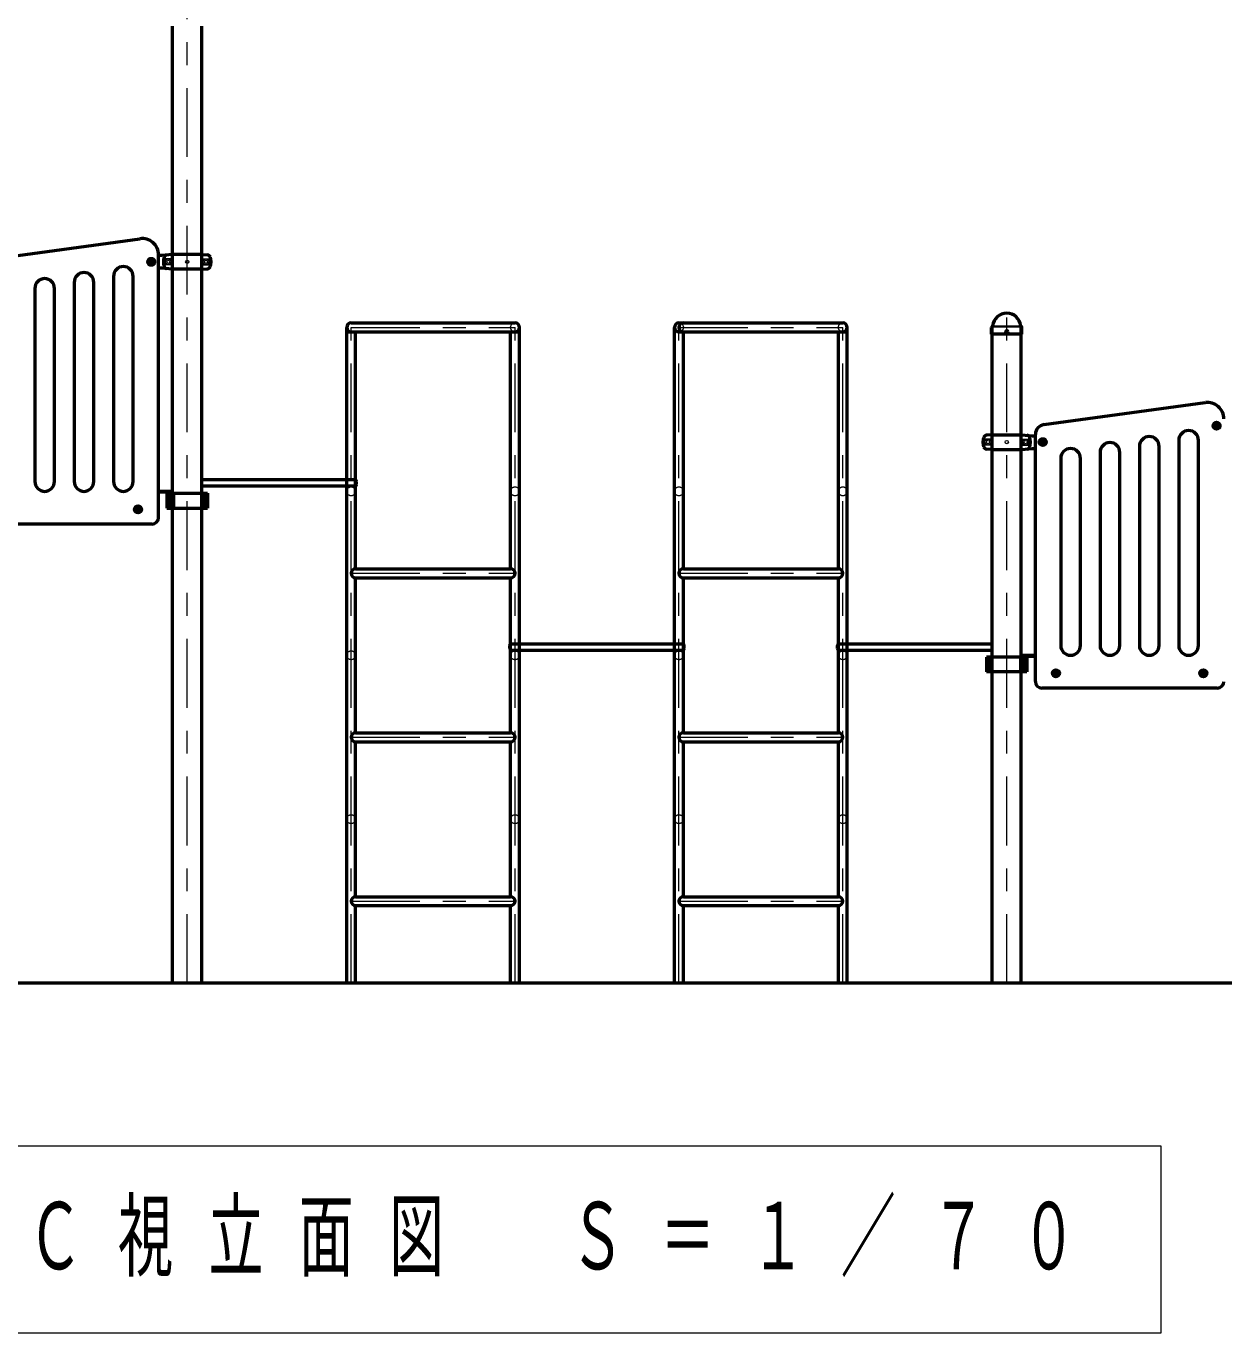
# Model space of a CAD drawing. Units: millimetres on the paper. Extents: x -385 to 0, y -594 to 267.
# Drawn here: x -291.2 to -239, y -136.4 to -79.4 of the extents above; entities that cross this region are included whole.
import ezdxf

# ---------------------------------------------------------------- set-up
doc = ezdxf.new("R2010")
doc.units = ezdxf.units.MM
doc.linetypes.add('USER1', pattern=[4.5, 2.5, -2])
doc.linetypes.add('USER2', pattern=[6, 3, -1, 1, -1])
doc.layers.add('LY_1', color=140, linetype='Continuous', lineweight=50)
doc.styles.add('ＭＳ ゴシック', font='')
doc.styles.get('ＭＳ ゴシック').set_extended_font_data('MS Gothic')

msp = doc.modelspace()

# ---------------------------------------------------------------- linework, layer by layer
at = {"layer": 'LY_1', "color": 7, "linetype": 'USER2', "lineweight": 13}
for p, q in [((-284.225, -121.117), (-284.225, -78.2)), ((-248.51, -121.117), (-248.51, -91.929)), ((-277.082, -92.546), (-269.939, -92.546)), ((-277.082, -121.117), (-277.082, -92.546)), ((-269.939, -121.117), (-269.939, -92.546)), ((-262.796, -92.546), (-255.653, -92.546)), ((-262.796, -121.117), (-262.796, -92.546)), ((-255.653, -121.117), (-255.653, -92.546)), ((-277.082, -103.26), (-269.939, -103.26)), ((-262.796, -103.26), (-255.653, -103.26)), ((-277.082, -110.403), (-269.939, -110.403)), ((-262.796, -110.403), (-255.653, -110.403)), ((-277.082, -117.546), (-269.939, -117.546)), ((-262.796, -117.546), (-255.653, -117.546))]:
    msp.add_line(p, q, dxfattribs=at)
at = {"layer": 'LY_1'}
for p, q in [((-284.861, -121.117), (-284.861, -79.421)), ((-283.588, -121.117), (-283.588, -79.421)), ((-293.318, -89.64), (-286.285, -88.681)), ((-285.475, -100.831), (-285.475, -89.388)), ((-284.882, -89.367), (-285.332, -89.407)), ((-283.567, -89.367), (-284.882, -89.367)), ((-283.567, -89.367), (-283.342, -89.387)), ((-285.796, -89.623), (-285.853, -89.656)), ((-285.853, -89.656), (-285.853, -89.722)), ((-285.796, -89.755), (-285.853, -89.722)), ((-285.739, -89.656), (-285.796, -89.623)), ((-285.739, -89.722), (-285.796, -89.755)), ((-285.739, -89.656), (-285.739, -89.722)), ((-285.332, -89.407), (-285.475, -89.417)), ((-285.332, -89.971), (-285.475, -89.96)), ((-287.439, -90.323), (-287.439, -99.26)), ((-286.582, -99.26), (-286.582, -90.323)), ((-284.882, -90.01), (-285.332, -89.971)), ((-283.567, -90.01), (-284.882, -90.01)), ((-283.567, -90.01), (-283.342, -89.99)), ((-290.867, -90.847), (-290.867, -99.26)), ((-290.01, -99.26), (-290.01, -90.847)), ((-289.153, -90.585), (-289.153, -99.26)), ((-288.296, -99.26), (-288.296, -90.585)), ((-277.276, -121.117), (-277.276, -92.546)), ((-277.276, -92.74), (-269.745, -92.74)), ((-277.082, -92.351), (-269.939, -92.351)), ((-276.887, -103.066), (-276.887, -92.74)), ((-270.133, -103.066), (-270.133, -92.74)), ((-269.745, -121.117), (-269.745, -92.546)), ((-262.99, -121.117), (-262.99, -92.546)), ((-262.796, -92.351), (-255.653, -92.351)), ((-262.796, -92.74), (-255.459, -92.74)), ((-262.602, -103.066), (-262.602, -92.74)), ((-255.847, -103.066), (-255.847, -92.74)), ((-255.459, -121.117), (-255.459, -92.546)), ((-249.174, -92.838), (-249.168, -92.555)), ((-249.15, -92.514), (-249.135, -92.498)), ((-249.147, -121.117), (-249.147, -92.546)), ((-247.87, -92.514), (-247.886, -92.498)), ((-247.874, -121.117), (-247.874, -92.546)), ((-247.847, -92.839), (-247.853, -92.555)), ((-249.174, -92.838), (-249.167, -92.846)), ((-247.854, -92.846), (-249.167, -92.846)), ((-247.854, -92.846), (-247.847, -92.839)), ((-246.89, -96.783), (-239.857, -95.823)), ((-239.367, -96.765), (-239.425, -96.798)), ((-239.31, -96.798), (-239.367, -96.765)), ((-249.167, -97.224), (-249.393, -97.244)), ((-249.167, -97.224), (-247.853, -97.224)), ((-247.853, -97.224), (-247.403, -97.264)), ((-247.403, -97.264), (-247.26, -97.274)), ((-247.26, -107.974), (-247.26, -97.208)), ((-239.425, -96.798), (-239.425, -96.864)), ((-239.367, -96.897), (-239.425, -96.864)), ((-239.31, -96.864), (-239.367, -96.897)), ((-239.31, -96.798), (-239.31, -96.864)), ((-249.167, -97.867), (-249.393, -97.847)), ((-249.167, -97.867), (-247.853, -97.867)), ((-247.853, -97.867), (-247.403, -97.828)), ((-247.403, -97.828), (-247.26, -97.817)), ((-246.939, -97.48), (-246.996, -97.513)), ((-246.996, -97.513), (-246.996, -97.579)), ((-246.939, -97.612), (-246.996, -97.579)), ((-246.882, -97.513), (-246.939, -97.48)), ((-246.882, -97.579), (-246.939, -97.612)), ((-246.882, -97.513), (-246.882, -97.579)), ((-242.725, -97.728), (-242.725, -106.403)), ((-241.867, -106.403), (-241.867, -97.728)), ((-241.01, -97.466), (-241.01, -106.403)), ((-240.153, -106.403), (-240.153, -97.466)), ((-246.153, -98.252), (-246.153, -106.403)), ((-245.296, -106.403), (-245.296, -98.252)), ((-244.439, -97.99), (-244.439, -106.403)), ((-243.582, -106.403), (-243.582, -97.99)), ((-276.919, -99.19), (-283.588, -99.19)), ((-276.919, -99.461), (-283.588, -99.461)), ((-276.847, -99.39), (-276.847, -99.261)), ((-284.861, -99.689), (-285.475, -99.689)), ((-284.861, -99.721), (-285.475, -99.721)), ((-285.108, -99.774), (-283.342, -99.774)), ((-285.108, -99.774), (-285.108, -100.417)), ((-284.997, -99.774), (-284.997, -100.417)), ((-284.954, -99.774), (-284.954, -100.417)), ((-284.821, -99.774), (-284.821, -100.417)), ((-283.46, -99.774), (-283.46, -100.417)), ((-283.342, -99.774), (-283.342, -100.417)), ((-286.425, -100.441), (-286.367, -100.408)), ((-286.425, -100.441), (-286.425, -100.507)), ((-286.425, -100.507), (-286.367, -100.54)), ((-286.367, -100.408), (-286.31, -100.441)), ((-286.367, -100.54), (-286.31, -100.507)), ((-286.31, -100.441), (-286.31, -100.507)), ((-285.108, -100.417), (-283.342, -100.417)), ((-285.76, -101.117), (-293.403, -101.117)), ((-276.887, -103.066), (-270.133, -103.066)), ((-276.887, -103.454), (-270.133, -103.454)), ((-276.887, -110.209), (-276.887, -103.454)), ((-270.133, -110.209), (-270.133, -103.454)), ((-262.602, -103.066), (-255.847, -103.066)), ((-262.602, -103.454), (-255.847, -103.454)), ((-262.602, -110.209), (-262.602, -103.454)), ((-255.847, -110.209), (-255.847, -103.454)), ((-270.173, -106.533), (-270.173, -106.404)), ((-270.102, -106.333), (-262.633, -106.333)), ((-262.562, -106.533), (-262.562, -106.404)), ((-255.887, -106.533), (-255.887, -106.404)), ((-255.816, -106.333), (-249.147, -106.333)), ((-270.102, -106.604), (-262.633, -106.604)), ((-255.816, -106.604), (-249.147, -106.604)), ((-247.627, -106.917), (-249.393, -106.917)), ((-249.393, -106.917), (-249.393, -107.56)), ((-249.275, -106.917), (-249.275, -107.56)), ((-247.914, -106.917), (-247.914, -107.56)), ((-247.874, -106.831), (-247.26, -106.831)), ((-247.874, -106.864), (-247.26, -106.864)), ((-247.78, -106.917), (-247.78, -107.56)), ((-247.738, -106.917), (-247.738, -107.56)), ((-247.627, -106.917), (-247.627, -107.56)), ((-247.627, -107.56), (-249.393, -107.56)), ((-246.425, -107.584), (-246.367, -107.551)), ((-246.425, -107.584), (-246.425, -107.65)), ((-246.367, -107.551), (-246.31, -107.584)), ((-246.31, -107.584), (-246.31, -107.65)), ((-239.996, -107.584), (-239.939, -107.551)), ((-239.996, -107.584), (-239.996, -107.65)), ((-239.939, -107.551), (-239.882, -107.584)), ((-239.882, -107.584), (-239.882, -107.65)), ((-246.425, -107.65), (-246.367, -107.683)), ((-246.367, -107.683), (-246.31, -107.65)), ((-239.996, -107.65), (-239.939, -107.683)), ((-239.939, -107.683), (-239.882, -107.65)), ((-239.332, -108.26), (-246.975, -108.26)), ((-276.887, -110.209), (-270.133, -110.209)), ((-262.602, -110.209), (-255.847, -110.209)), ((-276.887, -117.351), (-276.887, -110.597)), ((-276.887, -110.597), (-270.133, -110.597)), ((-270.133, -117.351), (-270.133, -110.597)), ((-262.602, -117.351), (-262.602, -110.597)), ((-262.602, -110.597), (-255.847, -110.597)), ((-255.847, -117.351), (-255.847, -110.597)), ((-276.887, -117.351), (-270.133, -117.351)), ((-276.887, -117.74), (-270.133, -117.74)), ((-276.887, -121.117), (-276.887, -117.74)), ((-270.133, -121.117), (-270.133, -117.74)), ((-262.602, -117.351), (-255.847, -117.351)), ((-262.602, -117.74), (-255.847, -117.74)), ((-262.602, -121.117), (-262.602, -117.74)), ((-255.847, -121.117), (-255.847, -117.74))]:
    msp.add_line(p, q, dxfattribs=at)
at = {"layer": 'LY_1', "color": 7, "lineweight": 13}
for p, q in [((-285.178, -89.821), (-285.178, -89.557)), ((-284.914, -89.557), (-285.178, -89.557)), ((-284.914, -89.821), (-285.178, -89.821)), ((-283.535, -89.557), (-283.271, -89.557)), ((-283.535, -89.821), (-283.271, -89.821)), ((-283.271, -89.821), (-283.271, -89.557)), ((-247.872, -92.538), (-249.148, -92.538)), ((-247.898, -92.489), (-249.12, -92.489)), ((-249.464, -97.678), (-249.464, -97.414)), ((-249.2, -97.414), (-249.464, -97.414)), ((-249.2, -97.678), (-249.464, -97.678)), ((-247.821, -97.414), (-247.557, -97.414)), ((-247.821, -97.678), (-247.557, -97.678)), ((-247.557, -97.678), (-247.557, -97.414)), ((-241.778, -128.223), (-292.578, -128.223)), ((-241.778, -136.356), (-241.778, -128.223)), ((-292.578, -136.356), (-241.778, -136.356))]:
    msp.add_line(p, q, dxfattribs=at)
at = {"layer": 'LY_1', "color": 7}
msp.add_line((-160.008, -121.117), (-360.404, -121.117), dxfattribs=at)
at = {"layer": 'LY_1', "color": 7, "lineweight": 13}
for centre, radius in [((-285.796, -89.689), 0.171), ((-285.796, -89.689), 0.0786), ((-285.046, -89.689), 0.132), ((-285.046, -89.689), 0.0714), ((-284.225, -89.689), 0.0714), ((-283.403, -89.689), 0.132), ((-283.403, -89.689), 0.0714), ((-239.367, -96.831), 0.171), ((-239.367, -96.831), 0.0786), ((-249.332, -97.546), 0.132), ((-249.332, -97.546), 0.0714), ((-248.51, -97.546), 0.0714), ((-247.689, -97.546), 0.132), ((-247.689, -97.546), 0.0714), ((-246.939, -97.546), 0.171), ((-246.939, -97.546), 0.0786), ((-286.367, -100.474), 0.171), ((-286.367, -100.474), 0.0786), ((-246.367, -107.617), 0.171), ((-246.367, -107.617), 0.0786), ((-239.939, -107.617), 0.171), ((-239.939, -107.617), 0.0786)]:
    msp.add_circle(centre, radius, dxfattribs=at)
at = {"layer": 'LY_1'}
for centre, radius in [((-285.796, -89.689), 0.15), ((-248.51, -92.731), 0.0429), ((-239.367, -96.831), 0.15), ((-246.939, -97.546), 0.15), ((-286.367, -100.474), 0.15), ((-246.367, -107.617), 0.15), ((-239.939, -107.617), 0.15)]:
    msp.add_circle(centre, radius, dxfattribs=at)
at = {"layer": 'LY_1', "color": 7, "linetype": 'USER1', "lineweight": 13}
for centre, radius in [((-285.796, -89.689), 0.0893), ((-269.939, -92.546), 0.194), ((-262.796, -92.546), 0.194), ((-255.653, -92.546), 0.194), ((-239.367, -96.831), 0.0893), ((-246.939, -97.546), 0.0893), ((-277.082, -99.689), 0.194), ((-269.939, -99.689), 0.194), ((-262.796, -99.689), 0.194), ((-255.653, -99.689), 0.194), ((-286.367, -100.474), 0.0893), ((-277.082, -106.831), 0.194), ((-269.939, -106.831), 0.194), ((-262.796, -106.831), 0.194), ((-255.653, -106.831), 0.194), ((-246.367, -107.617), 0.0893), ((-239.939, -107.617), 0.0893), ((-277.082, -113.974), 0.194), ((-269.939, -113.974), 0.194), ((-262.796, -113.974), 0.194), ((-255.653, -113.974), 0.194)]:
    msp.add_circle(centre, radius, dxfattribs=at)
at = {"layer": 'LY_1'}
for centre, radius, start, end in [((-286.189, -89.388), 0.714, 0, 97.4685), ((-285.095, -89.529), 0.143, 95, 163.8038), ((-283.354, -89.529), 0.143, 16.1962, 85), ((-287.01, -90.323), 0.429, 0, 180), ((-284.546, -89.689), 0.714, 163.8038, 196.1962), ((-285.095, -89.848), 0.143, 196.1962, 265), ((-283.354, -89.848), 0.143, 275, 343.8037), ((-283.903, -89.689), 0.714, 343.8037, 16.1962), ((-290.439, -90.847), 0.429, 0, 180), ((-288.725, -90.585), 0.429, 0, 180), ((-248.51, -92.546), 0.617, 90, 173.3676), ((-248.51, -92.546), 0.617, 6.6324, 90), ((-277.082, -92.546), 0.194, 90, 270), ((-269.939, -92.546), 0.194, 270, 90), ((-262.796, -92.546), 0.194, 90, 270), ((-262.602, -92.546), 0.194, 90, 270), ((-255.653, -92.546), 0.194, 270, 90), ((-249.108, -92.556), 0.06, 135, 178.996), ((-249.163, -92.47), 0.04, 315, 353.3676), ((-247.857, -92.47), 0.04, 186.6324, 225), ((-247.913, -92.556), 0.06, 1.0039, 45), ((-239.76, -96.531), 0.714, 0, 97.4685), ((-246.832, -97.208), 0.429, 97.4685, 180), ((-248.832, -97.546), 0.714, 163.8038, 196.1962), ((-249.38, -97.386), 0.143, 95, 163.8038), ((-247.64, -97.386), 0.143, 16.1962, 85), ((-248.189, -97.546), 0.714, 343.8037, 16.1962), ((-242.296, -97.728), 0.429, 0, 180), ((-240.582, -97.466), 0.429, 0, 180), ((-249.38, -97.705), 0.143, 196.1962, 265), ((-247.64, -97.705), 0.143, 275, 343.8037), ((-245.725, -98.252), 0.429, 0, 180), ((-244.01, -97.99), 0.429, 0, 180), ((-290.439, -99.26), 0.429, 180, 0), ((-288.725, -99.26), 0.429, 180, 0), ((-287.01, -99.26), 0.429, 180, 0), ((-276.919, -99.261), 0.0714, 0, 90), ((-276.919, -99.39), 0.0714, 270, 0), ((-285.76, -100.831), 0.286, 270, 0), ((-276.887, -103.26), 0.194, 90, 270), ((-270.133, -103.26), 0.194, 270, 90), ((-262.602, -103.26), 0.194, 90, 270), ((-255.847, -103.26), 0.194, 270, 90), ((-270.102, -106.404), 0.0714, 90, 180), ((-262.633, -106.404), 0.0714, 0, 90), ((-255.816, -106.404), 0.0714, 90, 180), ((-245.725, -106.403), 0.429, 180, 0), ((-244.01, -106.403), 0.429, 180, 0), ((-242.296, -106.403), 0.429, 180, 0), ((-240.582, -106.403), 0.429, 180, 0), ((-270.102, -106.533), 0.0714, 180, 270), ((-262.633, -106.533), 0.0714, 270, 0), ((-255.816, -106.533), 0.0714, 180, 270), ((-246.975, -107.974), 0.286, 180, 270), ((-239.332, -107.974), 0.286, 270, 0), ((-276.887, -110.403), 0.194, 90, 270), ((-270.133, -110.403), 0.194, 270, 90), ((-262.602, -110.403), 0.194, 90, 270), ((-255.847, -110.403), 0.194, 270, 90), ((-276.887, -117.546), 0.194, 90, 270), ((-270.133, -117.546), 0.194, 270, 90), ((-262.602, -117.546), 0.194, 90, 270), ((-255.847, -117.546), 0.194, 270, 90)]:
    msp.add_arc(centre, radius, start, end, dxfattribs=at)
at = {"layer": 'LY_1', "color": 7, "lineweight": 13}
for centre, start, end in [((-286.743, -89.689), 355.8705, 4.1295), ((-281.706, -89.689), 175.8705, 184.1295), ((-251.028, -97.546), 355.8705, 4.1295), ((-245.992, -97.546), 175.8705, 184.1295)]:
    msp.add_arc(centre, 1.833, start, end, dxfattribs=at)

# ---------------------------------------------------------------- texts
at = {"layer": 'LY_1', "color": 7, "insert": (-291.178, -132.29), "char_height": 2.933, "attachment_point": 4, "style": 'ＭＳ ゴシック'}
msp.add_mtext('\\T1.64;\\W0.6;Ｃ視立面図\u3000Ｓ＝１／７０', dxfattribs=at)

doc.saveas('drawing.dxf')
